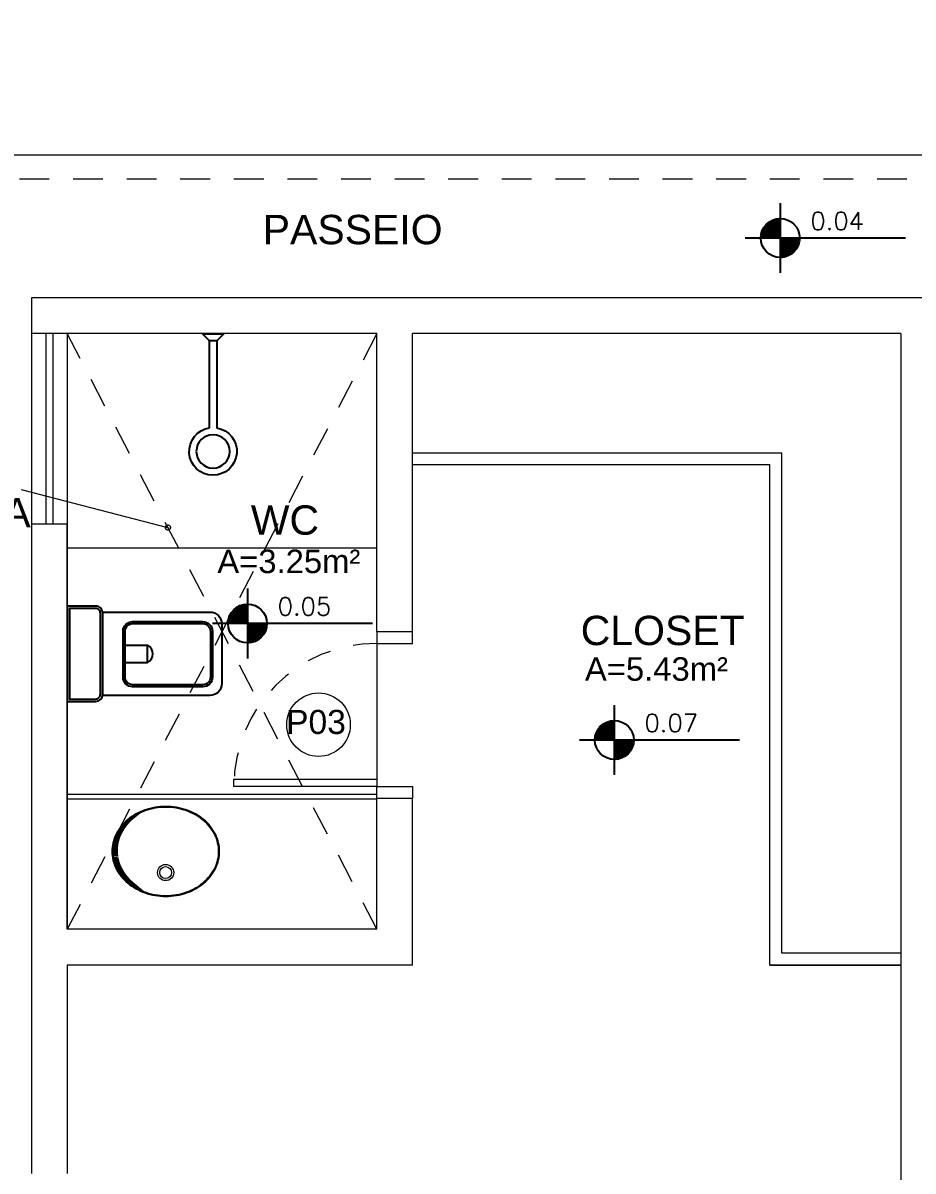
# Model space of a CAD drawing. Header units: millimetres. Extents: x 1345 to 2117, y 1214 to 1365.
# Drawn here: x 1544.934 to 1548.671, y 1286.702 to 1291.52 of the extents above; entities that cross this region are included whole.
import ezdxf

# ---------------------------------------------------------------- set-up
doc = ezdxf.new("R2010")
doc.units = ezdxf.units.MM
doc.header["$LTSCALE"] = 0.5
doc.linetypes.add('HIDDEN', pattern=[0.375, 0.25, -0.125])
doc.linetypes.add('HIDDEN2', pattern=[0.1875, 0.125, -0.0625])
for name, color, linetype in [('Cota', 8, 'Continuous'), ('COTAS', 7, 'Continuous'), ('DIVERSOS', 4, 'Continuous'), ('ESQUADRIA', 3, 'Continuous'), ('MOBIL-I', 251, 'Continuous'), ('parede', 2, 'Continuous'), ('PISO', 8, 'Continuous'), ('PORTAS', 3, 'Continuous'), ('proj', 8, 'HIDDEN'), ('PROJEÇÃO', 8, 'HIDDEN2'), ('TEXTO2', 3, 'Continuous'), ('TXT_0', 7, 'Continuous')]:
    doc.layers.add(name, color=color, linetype=linetype)
doc.styles.add('ADITIVOCAD', font='ROMANS.shx')
doc.styles.add('SANSSERIF', font='sas_____.pfb', dxfattribs={"height": 1})
doc.styles.get("Standard").update_dxf_attribs({"font": 'arial.ttf'})
doc.dimstyles.new('ESCALA50', dxfattribs={"dimtxt": 0.1, "dimasz": 0.05, "dimexe": 0.18, "dimexo": 0.06, "dimgap": 0.1, "dimtad": 1, "dimzin": 4, "dimdsep": 46, "dimtxsty": 'Standard', "dimblk": 'BOLA', "dimcen": -0.06, "dimse1": 1, "dimse2": 1, "dimclrd": 7, "dimclrt": 7, "dimadec": 0, "dimazin": 0, "dimtfac": 1, "dimtix": 1, "dimtmove": 0, "dimatfit": 3, "dimldrblk": 'BOLA', "dimfxl": 0, "dimtolj": 1, "dimtzin": 4, "dimarcsym": 0})

# ---------------------------------------------------------------- blocks, each defined once
blk = doc.blocks.new('Adc_nivelpl')
h = blk.add_hatch()
h.set_pattern_fill('_U', color=256, scale=0.005, angle=45, style=0, double=1)
h.set_pattern_definition([(45, (-5.8772514, -3.5161936), (-0.003535534, 0.003535534), []), (135, (-5.8772514, -3.5161936), (-0.003535534, -0.003535534), [])])
h.paths.add_polyline_path([(0.1954, -0.0865, 0.414214), (0.0865, -0.1954), (0.1954, -0.1954)])
h.paths.add_polyline_path([(0.1954, -0.1954), (0.1954, -0.3043, 0.414214), (0.3043, -0.1954)])
for p, q in [((0.1954, 0), (0.1954, -0.3908)), ((0.8958, -0.1954), (0, -0.1954))]:
    blk.add_line(p, q)
blk.add_circle((0.1954, -0.1954), 0.1089)
at = {"flags": 8}
blk.add_attdef('NIVEL', (0.3642, -0.1501), '', height=0.1, dxfattribs=at)
blk = doc.blocks.new('ADC_CHUVEIRO')
for p, q in [((0, 0.045), (0, -0.045)), ((0.03, 0.015), (0, 0.045)), ((0.395, 0.015), (0.03, 0.015)), ((0.03, -0.015), (0.03, 0.015)), ((0, -0.045), (0.03, -0.015)), ((0.03, -0.015), (0.3953, -0.015))]:
    blk.add_line(p, q)
blk.add_circle((0.494, 0.0009), 0.07)
blk.add_arc((0.494, 0.0009), 0.1, 189.1456, 171.891)
blk = doc.blocks.new('ADC_VASO_02')
blk.add_lwpolyline([(-0.175, 0.15), (-0.175, 0.6, -0.414214), (-0.125, 0.65), (0.125, 0.65, -0.414214), (0.175, 0.6), (0.175, 0.1496)], format="xyb")
for points in [[(0.1388, 0.2754, -0.414214), (0.0988, 0.2354), (-0.0948, 0.2354, -0.414214), (-0.1348, 0.2754), (-0.1348, 0.5704, -0.414214), (-0.0948, 0.6104), (0.0988, 0.6104, -0.414214), (0.1388, 0.5704)], [(0.1303, 0.2754, -0.414214), (0.0988, 0.2439), (-0.0948, 0.2439, -0.414214), (-0.1263, 0.2754), (-0.1263, 0.5704, -0.414214), (-0.0948, 0.6019), (0.0988, 0.6019, -0.414214), (0.1303, 0.5704)], [(-0.17, 0.15, 0.414214), (-0.2, 0.12), (-0.2, 0), (0.2, 0), (0.2, 0.12, 0.414214), (0.17, 0.15)], [(-0.17, 0.14, 0.414214), (-0.19, 0.12), (-0.19, 0.01), (0.19, 0.01), (0.19, 0.12, 0.414214), (0.17, 0.14)]]:
    blk.add_lwpolyline(points, format="xyb", close=True)
blk.add_lwpolyline([(0.0363, 0.2439), (0.0363, 0.3375), (-0.0344, 0.3375), (-0.0344, 0.2439)])
blk.add_arc((0.0009, 0.3215), 0.0388, 24.3951, 155.6049)
blk = doc.blocks.new('BOLA')
for p, q in [((0, -1.435), (0, 1.435)), ((-1.435, 0), (1.435, 0))]:
    blk.add_line(p, q)
blk.add_circle((0, 0), 0.452)
blk = doc.blocks.new('*D226')
at = {"layer": 'Cota', "color": 7, "lineweight": -2, "transparency": 16777216}
blk.add_line((1551.6857, 1290.1664), (1551.6857, 1289.3192), dxfattribs=at)
at = {"layer": 'Defpoints', "color": 0, "transparency": 16777216}
for p in [(1548.6197, 1290.2164), (1548.7697, 1289.2692), (1551.6857, 1289.2692)]:
    blk.add_point(p, dxfattribs=at)
at = {"layer": 'Cota', "color": 7, "lineweight": -2, "transparency": 16777216, "xscale": 0.05, "yscale": 0.05, "zscale": 0.05}
for p, rotation in [((1551.6857, 1290.2164), 90), ((1551.6857, 1289.2692), 270)]:
    blk.add_blockref('BOLA', p, dxfattribs=dict(at, rotation=rotation))
at = {"layer": 'Cota', "color": 7, "transparency": 16777216, "insert": (1551.5347, 1289.7428), "char_height": 0.1, "attachment_point": 5, "rotation": 90}
blk.add_mtext('\\A1;.95', dxfattribs=at)
blk = doc.blocks.new('*D232')
at = {"layer": 'Cota', "color": 7, "lineweight": -2, "transparency": 16777216}
for p, q in [((1551.6873, 1290.4164), (1551.6873, 1290.4664)), ((1551.6873, 1290.2164), (1551.6873, 1290.3664)), ((1551.6873, 1290.1664), (1551.6873, 1290.1164))]:
    blk.add_line(p, q, dxfattribs=at)
at = {"layer": 'Defpoints', "color": 0, "transparency": 16777216}
for p in [(1548.7697, 1290.3664), (1551.6873, 1290.3664), (1548.6197, 1290.2164)]:
    blk.add_point(p, dxfattribs=at)
at = {"layer": 'Cota', "color": 7, "lineweight": -2, "transparency": 16777216, "xscale": 0.05, "yscale": 0.05, "zscale": 0.05}
for p, rotation in [((1551.6873, 1290.3664), 270), ((1551.6873, 1290.2164), 90)]:
    blk.add_blockref('BOLA', p, dxfattribs=dict(at, rotation=rotation))
at = {"layer": 'Cota', "color": 7, "transparency": 16777216, "insert": (1551.5362, 1290.2914), "char_height": 0.1, "attachment_point": 5, "rotation": 90}
blk.add_mtext('\\A1;.15', dxfattribs=at)
blk = doc.blocks.new('*D268')
at = {"layer": 'Cota', "color": 7, "lineweight": -2, "transparency": 16777216}
blk.add_line((1542.2959, 1294.8185), (1544.8959, 1294.8185), dxfattribs=at)
at = {"layer": 'Defpoints', "color": 0, "transparency": 16777216}
for p in [(1544.9459, 1294.8185), (1542.2459, 1293.9629), (1544.9459, 1289.9629)]:
    blk.add_point(p, dxfattribs=at)
at = {"layer": 'Cota', "color": 7, "lineweight": -2, "transparency": 16777216, "xscale": 0.05, "yscale": 0.05, "zscale": 0.05, "rotation": 180}
blk.add_blockref('BOLA', (1542.2459, 1294.8185), dxfattribs=at)
at = {"layer": 'Cota', "color": 7, "lineweight": -2, "transparency": 16777216, "xscale": 0.05, "yscale": 0.05, "zscale": 0.05}
blk.add_blockref('BOLA', (1544.9459, 1294.8185), dxfattribs=at)
at = {"layer": 'Cota', "color": 7, "transparency": 16777216, "insert": (1543.5959, 1294.9696), "char_height": 0.1, "attachment_point": 5}
blk.add_mtext('\\A1;2.70', dxfattribs=at)
blk = doc.blocks.new('*D269')
at = {"layer": 'Cota', "color": 7, "lineweight": -2, "transparency": 16777216}
for p, q in [((1544.8959, 1294.8185), (1544.8459, 1294.8185)), ((1544.9459, 1294.8185), (1545.0959, 1294.8185)), ((1545.1459, 1294.8185), (1545.1959, 1294.8185))]:
    blk.add_line(p, q, dxfattribs=at)
at = {"layer": 'Defpoints', "color": 0, "transparency": 16777216}
for p in [(1545.0959, 1294.8185), (1544.9459, 1289.9629), (1545.0959, 1289.8129)]:
    blk.add_point(p, dxfattribs=at)
at = {"layer": 'Cota', "color": 7, "lineweight": -2, "transparency": 16777216, "xscale": 0.05, "yscale": 0.05, "zscale": 0.05}
blk.add_blockref('BOLA', (1544.9459, 1294.8185), dxfattribs=at)
at = {"layer": 'Cota', "color": 7, "lineweight": -2, "transparency": 16777216, "xscale": 0.05, "yscale": 0.05, "zscale": 0.05, "rotation": 180}
blk.add_blockref('BOLA', (1545.0959, 1294.8185), dxfattribs=at)
at = {"layer": 'Cota', "color": 7, "transparency": 16777216, "insert": (1545.0209, 1294.9696), "char_height": 0.1, "attachment_point": 5}
blk.add_mtext('\\A1;.15', dxfattribs=at)
blk = doc.blocks.new('*D270')
at = {"layer": 'Cota', "color": 7, "lineweight": -2, "transparency": 16777216}
blk.add_line((1545.1459, 1294.8185), (1546.3459, 1294.8185), dxfattribs=at)
at = {"layer": 'Defpoints', "color": 0, "transparency": 16777216}
for p in [(1546.3959, 1294.8185), (1545.0959, 1289.8129), (1546.3959, 1289.8129)]:
    blk.add_point(p, dxfattribs=at)
at = {"layer": 'Cota', "color": 7, "lineweight": -2, "transparency": 16777216, "xscale": 0.05, "yscale": 0.05, "zscale": 0.05, "rotation": 180}
blk.add_blockref('BOLA', (1545.0959, 1294.8185), dxfattribs=at)
at = {"layer": 'Cota', "color": 7, "lineweight": -2, "transparency": 16777216, "xscale": 0.05, "yscale": 0.05, "zscale": 0.05}
blk.add_blockref('BOLA', (1546.3959, 1294.8185), dxfattribs=at)
at = {"layer": 'Cota', "color": 7, "transparency": 16777216, "insert": (1545.7459, 1294.9696), "char_height": 0.1, "attachment_point": 5}
blk.add_mtext('\\A1;1.30', dxfattribs=at)
blk = doc.blocks.new('*D271')
at = {"layer": 'Cota', "color": 7, "lineweight": -2, "transparency": 16777216}
for p, q in [((1546.3459, 1294.8185), (1546.2959, 1294.8185)), ((1546.3959, 1294.8185), (1546.5459, 1294.8185)), ((1546.5959, 1294.8185), (1546.6459, 1294.8185))]:
    blk.add_line(p, q, dxfattribs=at)
at = {"layer": 'Defpoints', "color": 0, "transparency": 16777216}
for p in [(1546.5459, 1294.8185), (1546.3959, 1289.8129), (1546.5459, 1289.8129)]:
    blk.add_point(p, dxfattribs=at)
at = {"layer": 'Cota', "color": 7, "lineweight": -2, "transparency": 16777216, "xscale": 0.05, "yscale": 0.05, "zscale": 0.05}
blk.add_blockref('BOLA', (1546.3959, 1294.8185), dxfattribs=at)
at = {"layer": 'Cota', "color": 7, "lineweight": -2, "transparency": 16777216, "xscale": 0.05, "yscale": 0.05, "zscale": 0.05, "rotation": 180}
blk.add_blockref('BOLA', (1546.5459, 1294.8185), dxfattribs=at)
at = {"layer": 'Cota', "color": 7, "transparency": 16777216, "insert": (1546.4709, 1294.9696), "char_height": 0.1, "attachment_point": 5}
blk.add_mtext('\\A1;.15', dxfattribs=at)
blk = doc.blocks.new('*D272')
at = {"layer": 'Cota', "color": 7, "lineweight": -2, "transparency": 16777216}
blk.add_line((1546.5959, 1294.8185), (1548.5459, 1294.8185), dxfattribs=at)
at = {"layer": 'Defpoints', "color": 0, "transparency": 16777216}
for p in [(1548.5959, 1294.8185), (1546.5459, 1289.8129), (1548.5959, 1289.8129)]:
    blk.add_point(p, dxfattribs=at)
at = {"layer": 'Cota', "color": 7, "lineweight": -2, "transparency": 16777216, "xscale": 0.05, "yscale": 0.05, "zscale": 0.05, "rotation": 180}
blk.add_blockref('BOLA', (1546.5459, 1294.8185), dxfattribs=at)
at = {"layer": 'Cota', "color": 7, "lineweight": -2, "transparency": 16777216, "xscale": 0.05, "yscale": 0.05, "zscale": 0.05}
blk.add_blockref('BOLA', (1548.5959, 1294.8185), dxfattribs=at)
at = {"layer": 'Cota', "color": 7, "transparency": 16777216, "insert": (1547.5709, 1294.9696), "char_height": 0.1, "attachment_point": 5}
blk.add_mtext('\\A1;2.05', dxfattribs=at)
blk = doc.blocks.new('*D273')
at = {"layer": 'Cota', "color": 7, "lineweight": -2, "transparency": 16777216}
for p, q in [((1548.5459, 1294.8185), (1548.4959, 1294.8185)), ((1548.5959, 1294.8185), (1548.7459, 1294.8185)), ((1548.7959, 1294.8185), (1548.8459, 1294.8185))]:
    blk.add_line(p, q, dxfattribs=at)
at = {"layer": 'Defpoints', "color": 0, "transparency": 16777216}
for p in [(1548.7459, 1294.8185), (1548.7459, 1289.9629), (1548.5959, 1289.8129)]:
    blk.add_point(p, dxfattribs=at)
at = {"layer": 'Cota', "color": 7, "lineweight": -2, "transparency": 16777216, "xscale": 0.05, "yscale": 0.05, "zscale": 0.05}
blk.add_blockref('BOLA', (1548.5959, 1294.8185), dxfattribs=at)
at = {"layer": 'Cota', "color": 7, "lineweight": -2, "transparency": 16777216, "xscale": 0.05, "yscale": 0.05, "zscale": 0.05, "rotation": 180}
blk.add_blockref('BOLA', (1548.7459, 1294.8185), dxfattribs=at)
at = {"layer": 'Cota', "color": 7, "transparency": 16777216, "insert": (1548.6709, 1294.9696), "char_height": 0.1, "attachment_point": 5}
blk.add_mtext('\\A1;.15', dxfattribs=at)

msp = doc.modelspace()

# ---------------------------------------------------------------- linework, layer by layer
at = {"layer": 'COTAS', "color": 7, "lineweight": 15}
msp.add_line((1546.4197, 1288.9164), (1546.4197, 1288.3164), dxfattribs=at)
at = {"layer": 'DIVERSOS', "lineweight": 15}
for p, q in [((1544.9697, 1290.2164), (1544.9697, 1289.4164)), ((1545.1197, 1290.2164), (1545.1197, 1289.4164))]:
    msp.add_line(p, q, dxfattribs=at)
at = {"layer": 'ESQUADRIA', "lineweight": 15}
for p, q in [((1545.0297, 1290.2164), (1545.0297, 1289.4164)), ((1545.0597, 1290.2164), (1545.0597, 1289.4164))]:
    msp.add_line(p, q, dxfattribs=at)
at = {"layer": 'MOBIL-I', "lineweight": 15}
for p, q in [((1546.5697, 1289.7164), (1548.1197, 1289.7164)), ((1548.1197, 1287.6164), (1548.1197, 1289.7164)), ((1546.5697, 1289.6664), (1548.0697, 1289.6664)), ((1548.0697, 1287.5664), (1548.0697, 1289.6664)), ((1545.1197, 1288.2839), (1546.4197, 1288.2839)), ((1545.1197, 1288.2639), (1546.4197, 1288.2639)), ((1548.6197, 1287.6164), (1548.1197, 1287.6164)), ((1548.0697, 1287.5664), (1548.6197, 1287.5664)), ((1548.6197, 1287.5664), (1548.0697, 1287.5664))]:
    msp.add_line(p, q, dxfattribs=at)
for points in [[(1545.5338, 1287.8545, 0.083485), (1545.622, 1287.8693, 0.090959), (1545.6936, 1287.9098, 0.104004), (1545.7433, 1287.9728, 0.115577), (1545.7598, 1288.0433, 0.115577), (1545.7433, 1288.1138, 0.104004), (1545.6936, 1288.1769, 0.090959), (1545.622, 1288.2173, 0.083485), (1545.5338, 1288.2322, 0.083485), (1545.4455, 1288.2173, 0.090959), (1545.3739, 1288.1769, 0.104004), (1545.3242, 1288.1138, 0.115577), (1545.3077, 1288.0433, 0.115577), (1545.3242, 1287.9728, 0.104004), (1545.3739, 1287.9098, 0.090959), (1545.4455, 1287.8693, 0.083485)], [(1545.5338, 1287.8587, 0.083485), (1545.6206, 1287.8733, 0.090959), (1545.6909, 1287.913, 0.104004), (1545.7395, 1287.9747, 0.115577), (1545.7556, 1288.0433, 0.115577), (1545.7395, 1288.112, 0.104004), (1545.6909, 1288.1736, 0.090959), (1545.6206, 1288.2134, 0.083485), (1545.5338, 1288.228, 0.083485), (1545.4469, 1288.2134, 0.090959), (1545.3766, 1288.1736, 0.104004), (1545.328, 1288.112, 0.115577), (1545.3119, 1288.0433, 0.115577), (1545.328, 1287.9747, 0.104004), (1545.3766, 1287.913, 0.090959), (1545.4469, 1287.8733, 0.083485)]]:
    msp.add_lwpolyline(points, format="xyb", close=True, dxfattribs=at)
for radius in [0.0339, 0.025]:
    msp.add_circle((1545.5331, 1287.9545), radius, dxfattribs=at)
for points in [[(1545.386, 1288.1863), (1545.3923, 1288.1745), (1545.4053, 1288.1989), (1545.4073, 1288.1869)], [(1545.4053, 1288.1989), (1545.4073, 1288.1869), (1545.4162, 1288.2049), (1545.4175, 1288.195)], [(1545.4162, 1288.2049), (1545.4175, 1288.195), (1545.4311, 1288.2118), (1545.4241, 1288.2003)], [(1545.4311, 1288.2118), (1545.4241, 1288.2003), (1545.4454, 1288.2172), (1545.4326, 1288.207)], [(1545.3453, 1288.1472), (1545.3612, 1288.138), (1545.3586, 1288.1626), (1545.3679, 1288.1476)], [(1545.3586, 1288.1626), (1545.3679, 1288.1476), (1545.3709, 1288.1743), (1545.3789, 1288.161)], [(1545.3709, 1288.1743), (1545.3789, 1288.161), (1545.386, 1288.1863), (1545.3923, 1288.1745)], [(1545.3176, 1288.0985), (1545.3384, 1288.089), (1545.3242, 1288.1138), (1545.3428, 1288.1026)], [(1545.3242, 1288.1138), (1545.3428, 1288.1026), (1545.3325, 1288.1288), (1545.3489, 1288.1166)], [(1545.3325, 1288.1288), (1545.3489, 1288.1166), (1545.3453, 1288.1472), (1545.3612, 1288.138)], [(1545.3077, 1288.0449), (1545.3328, 1288.0397), (1545.3084, 1288.0579), (1545.3326, 1288.0482)], [(1545.3084, 1288.0579), (1545.3326, 1288.0482), (1545.3097, 1288.0684), (1545.333, 1288.0574)], [(1545.3097, 1288.0684), (1545.333, 1288.0574), (1545.3135, 1288.0859), (1545.3351, 1288.0745)], [(1545.3135, 1288.0859), (1545.3351, 1288.0745), (1545.3176, 1288.0985), (1545.3384, 1288.089)], [(1545.3082, 1288.0313), (1545.3334, 1288.0315), (1545.3077, 1288.0449), (1545.3328, 1288.0397)], [(1545.3089, 1288.0237), (1545.3348, 1288.0206), (1545.3082, 1288.0313), (1545.3334, 1288.0315)], [(1545.3123, 1288.0055), (1545.3386, 1288.0037), (1545.3092, 1288.0221), (1545.3352, 1288.0183)], [(1545.317, 1287.99), (1545.3409, 1287.996), (1545.3123, 1288.0055), (1545.3386, 1288.0037)], [(1545.3255, 1287.9703), (1545.3436, 1287.9885), (1545.317, 1287.99), (1545.3409, 1287.996)], [(1545.334, 1287.9554), (1545.3485, 1287.9775), (1545.3255, 1287.9703), (1545.3436, 1287.9885)], [(1545.3452, 1287.9395), (1545.3496, 1287.9751), (1545.334, 1287.9554), (1545.3485, 1287.9775)], [(1545.3579, 1287.9248), (1545.359, 1287.9586), (1545.3452, 1287.9395), (1545.3496, 1287.9751)], [(1545.3709, 1287.9124), (1545.3679, 1287.9457), (1545.3579, 1287.9248), (1545.359, 1287.9586)], [(1545.3848, 1287.9013), (1545.3758, 1287.9358), (1545.3709, 1287.9124), (1545.3679, 1287.9457)], [(1545.3908, 1287.897), (1545.3843, 1287.9265), (1545.3848, 1287.9013), (1545.3758, 1287.9358)], [(1545.4018, 1287.8898), (1545.3903, 1287.9207), (1545.3908, 1287.897), (1545.3843, 1287.9265)], [(1545.4127, 1287.8836), (1545.4005, 1287.9117), (1545.4018, 1287.8898), (1545.3903, 1287.9207)], [(1545.4232, 1287.8784), (1545.4115, 1287.9026), (1545.4127, 1287.8836), (1545.4005, 1287.9117)], [(1545.4532, 1287.8678), (1545.4204, 1287.8951), (1545.4232, 1287.8784), (1545.4115, 1287.9026)], [(1545.4242, 1287.8779), (1545.4532, 1287.8678), (1545.424, 1287.878), (1545.453, 1287.8669)], [(1545.424, 1287.878), (1545.453, 1287.8669), (1545.4532, 1287.8677), (1545.4555, 1287.8661)]]:
    msp.add_solid(points, dxfattribs=at)
at = {"layer": 'parede', "lineweight": 15}
for p, q in [((1548.7697, 1290.3664), (1544.9697, 1290.3664)), ((1544.9697, 1290.3664), (1544.9697, 1290.2164)), ((1545.1197, 1290.2164), (1544.9697, 1290.2164)), ((1546.4197, 1290.2164), (1545.1197, 1290.2164)), ((1546.4197, 1288.9664), (1546.4197, 1290.2164)), ((1546.5697, 1288.9664), (1546.5697, 1290.2164)), ((1548.6197, 1290.2164), (1546.5697, 1290.2164)), ((1548.6197, 1290.2164), (1548.6197, 1283.9664)), ((1544.9697, 1289.4164), (1544.9697, 1286.6914)), ((1545.1197, 1289.4164), (1544.9697, 1289.4164)), ((1545.1197, 1287.7164), (1545.1197, 1289.4164)), ((1545.1197, 1289.4164), (1545.1197, 1287.7164)), ((1546.4197, 1288.9664), (1546.5697, 1288.9664)), ((1546.4197, 1287.7164), (1546.4197, 1288.2664)), ((1546.4197, 1288.2664), (1546.5697, 1288.2664)), ((1546.5697, 1287.5664), (1546.5697, 1288.2664)), ((1546.4197, 1287.7164), (1545.1197, 1287.7164)), ((1546.5697, 1287.5664), (1545.1197, 1287.5664)), ((1545.1197, 1287.5664), (1545.1197, 1286.6914))]:
    msp.add_line(p, q, dxfattribs=at)
at = {"layer": 'PISO', "lineweight": 15}
for p, q in [((1544.3697, 1290.9664), (1550.9697, 1290.9664)), ((1546.4197, 1289.3164), (1545.1197, 1289.3164))]:
    msp.add_line(p, q, dxfattribs=at)
at = {"layer": 'PISO', "linetype": 'HIDDEN', "lineweight": 15}
msp.add_line((1544.4697, 1290.8664), (1550.9697, 1290.8664), dxfattribs=at)
at = {"layer": 'PISO', "lineweight": 15}
msp.add_circle((1546.1752, 1288.575), 0.1333, dxfattribs=at)
at = {"layer": 'PORTAS', "lineweight": 15}
for points in [[(1546.4197, 1288.9664), (1546.4197, 1288.9164), (1546.5697, 1288.9164), (1546.5697, 1288.9664)], [(1546.4197, 1288.2664), (1546.4197, 1288.3164), (1546.5697, 1288.3164), (1546.5697, 1288.2664)]]:
    msp.add_lwpolyline(points, dxfattribs=at)
msp.add_lwpolyline([(1546.4197, 1288.3164), (1545.8197, 1288.3164), (1545.8197, 1288.3464), (1546.4197, 1288.3464)], close=True, dxfattribs=at)
at = {"layer": 'proj', "lineweight": 15}
for p, q in [((1546.4197, 1287.7164), (1545.1197, 1290.2164)), ((1546.4197, 1290.2164), (1545.1197, 1287.7164))]:
    msp.add_line(p, q, dxfattribs=at)
at = {"layer": 'proj', "linetype": 'ByBlock', "lineweight": 15}
msp.add_line((1544.9267, 1289.5617), (1545.5461, 1289.4017), dxfattribs=at)
at = {"layer": 'proj', "lineweight": 15}
msp.add_circle((1545.5429, 1289.4025), 0.0107, dxfattribs=at)
at = {"layer": 'PROJEÇÃO', "lineweight": 15}
msp.add_arc((1546.4197, 1288.3164), 0.6, 90, 180, dxfattribs=at)

# ---------------------------------------------------------------- block references
at = {"layer": 'MOBIL-I', "lineweight": 15, "xscale": -1, "rotation": 90}
msp.add_blockref('ADC_CHUVEIRO', (1545.7329, 1290.2159), dxfattribs=at)
at = {"layer": 'MOBIL-I', "lineweight": 15, "rotation": 270}
msp.add_blockref('ADC_VASO_02', (1545.1192, 1288.8728), dxfattribs=at)
at = {"layer": 'TXT_0', "lineweight": 15}
ref = msp.add_blockref('Adc_nivelpl', (1547.9668, 1290.7639), dxfattribs=dict(at, xscale=0.75, yscale=0.75, zscale=0.75))
ref.add_attrib('NIVEL', '0.04', (1548.24, 1290.6513), dxfattribs={"height": 0.075, "style": 'ADITIVOCAD', "flags": 8})
ref = msp.add_blockref('Adc_nivelpl', (1545.7304, 1289.1464), dxfattribs=dict(at, xscale=0.75, yscale=0.75, zscale=0.75))
ref.add_attrib('NIVEL', '0.05', (1546.0035, 1289.0339), dxfattribs={"height": 0.075, "style": 'ADITIVOCAD', "flags": 8})
ref = msp.add_blockref('Adc_nivelpl', (1547.2701, 1288.6572), dxfattribs=dict(at, xscale=0.75, yscale=0.75, zscale=0.75))
ref.add_attrib('NIVEL', '0.07', (1547.5433, 1288.5446), dxfattribs={"height": 0.075, "style": 'ADITIVOCAD', "flags": 8})

# ---------------------------------------------------------------- texts
at = {"layer": 'DIVERSOS', "lineweight": 15, "insert": (1546.0387, 1288.6372), "char_height": 0.10106, "width": 0.373078, "attachment_point": 1}
msp.add_mtext('{\\C3;P03}', dxfattribs=at)
at = {"layer": 'TEXTO2', "lineweight": 15, "style": 'SANSSERIF'}
for s, p in [('PASSEIO', (1545.9407, 1290.5915)), ("CAIXA D'ÁGUA", (1543.7582, 1289.4039)), ('WC', (1545.8908, 1289.3724)), ('CLOSET', (1547.2758, 1288.9091))]:
    msp.add_text(s, height=0.12312, dxfattribs=at).set_placement(p)
at = {"layer": 'TXT_0', "lineweight": 15, "style": 'SANSSERIF'}
for s, p in [('A=3.25m²', (1545.7502, 1289.2113)), ('A=5.43m²', (1547.2934, 1288.7596))]:
    msp.add_text(s, height=0.0985, dxfattribs=at).set_placement(p)

# ---------------------------------------------------------------- dimensions: what is measured, and where the dimension line sits
at = {"layer": 'Cota'}
for base, p1, p2, picture, middle in [((1544.9459, 1294.8185), (1542.2459, 1293.9629), (1544.9459, 1289.9629), '*D268', (1543.5959, 1294.9696)), ((1545.0959, 1294.8185), (1544.9459, 1289.9629), (1545.0959, 1289.8129), '*D269', (1545.0209, 1294.9696)), ((1546.3959, 1294.8185), (1545.0959, 1289.8129), (1546.3959, 1289.8129), '*D270', (1545.7459, 1294.9696)), ((1546.5459, 1294.8185), (1546.3959, 1289.8129), (1546.5459, 1289.8129), '*D271', (1546.4709, 1294.9696)), ((1548.5959, 1294.8185), (1546.5459, 1289.8129), (1548.5959, 1289.8129), '*D272', (1547.5709, 1294.9696)), ((1548.7459, 1294.8185), (1548.5959, 1289.8129), (1548.7459, 1289.9629), '*D273', (1548.6709, 1294.9696))]:
    dim = msp.add_linear_dim(base=base, p1=p1, p2=p2, dimstyle='ESCALA50', override={"dimtmove": 1, "dimfxl": 0.18}, dxfattribs=at)
    dim.commit()
    dim.dimension.update_dxf_attribs({"geometry": picture, "text_midpoint": middle})
for base, p2, picture, middle in [((1551.6873, 1290.3664), (1548.7697, 1290.3664), '*D232', (1551.5362, 1290.2914)), ((1551.6857, 1289.2692), (1548.7697, 1289.2692), '*D226', (1551.5347, 1289.7428))]:
    dim = msp.add_linear_dim(base=base, p1=(1548.6197, 1290.2164), p2=p2, angle=90, dimstyle='ESCALA50', override={"dimtmove": 1, "dimfxl": 0.18}, dxfattribs=at)
    dim.commit()
    dim.dimension.update_dxf_attribs({"geometry": picture, "text_midpoint": middle})

doc.saveas('drawing.dxf')
